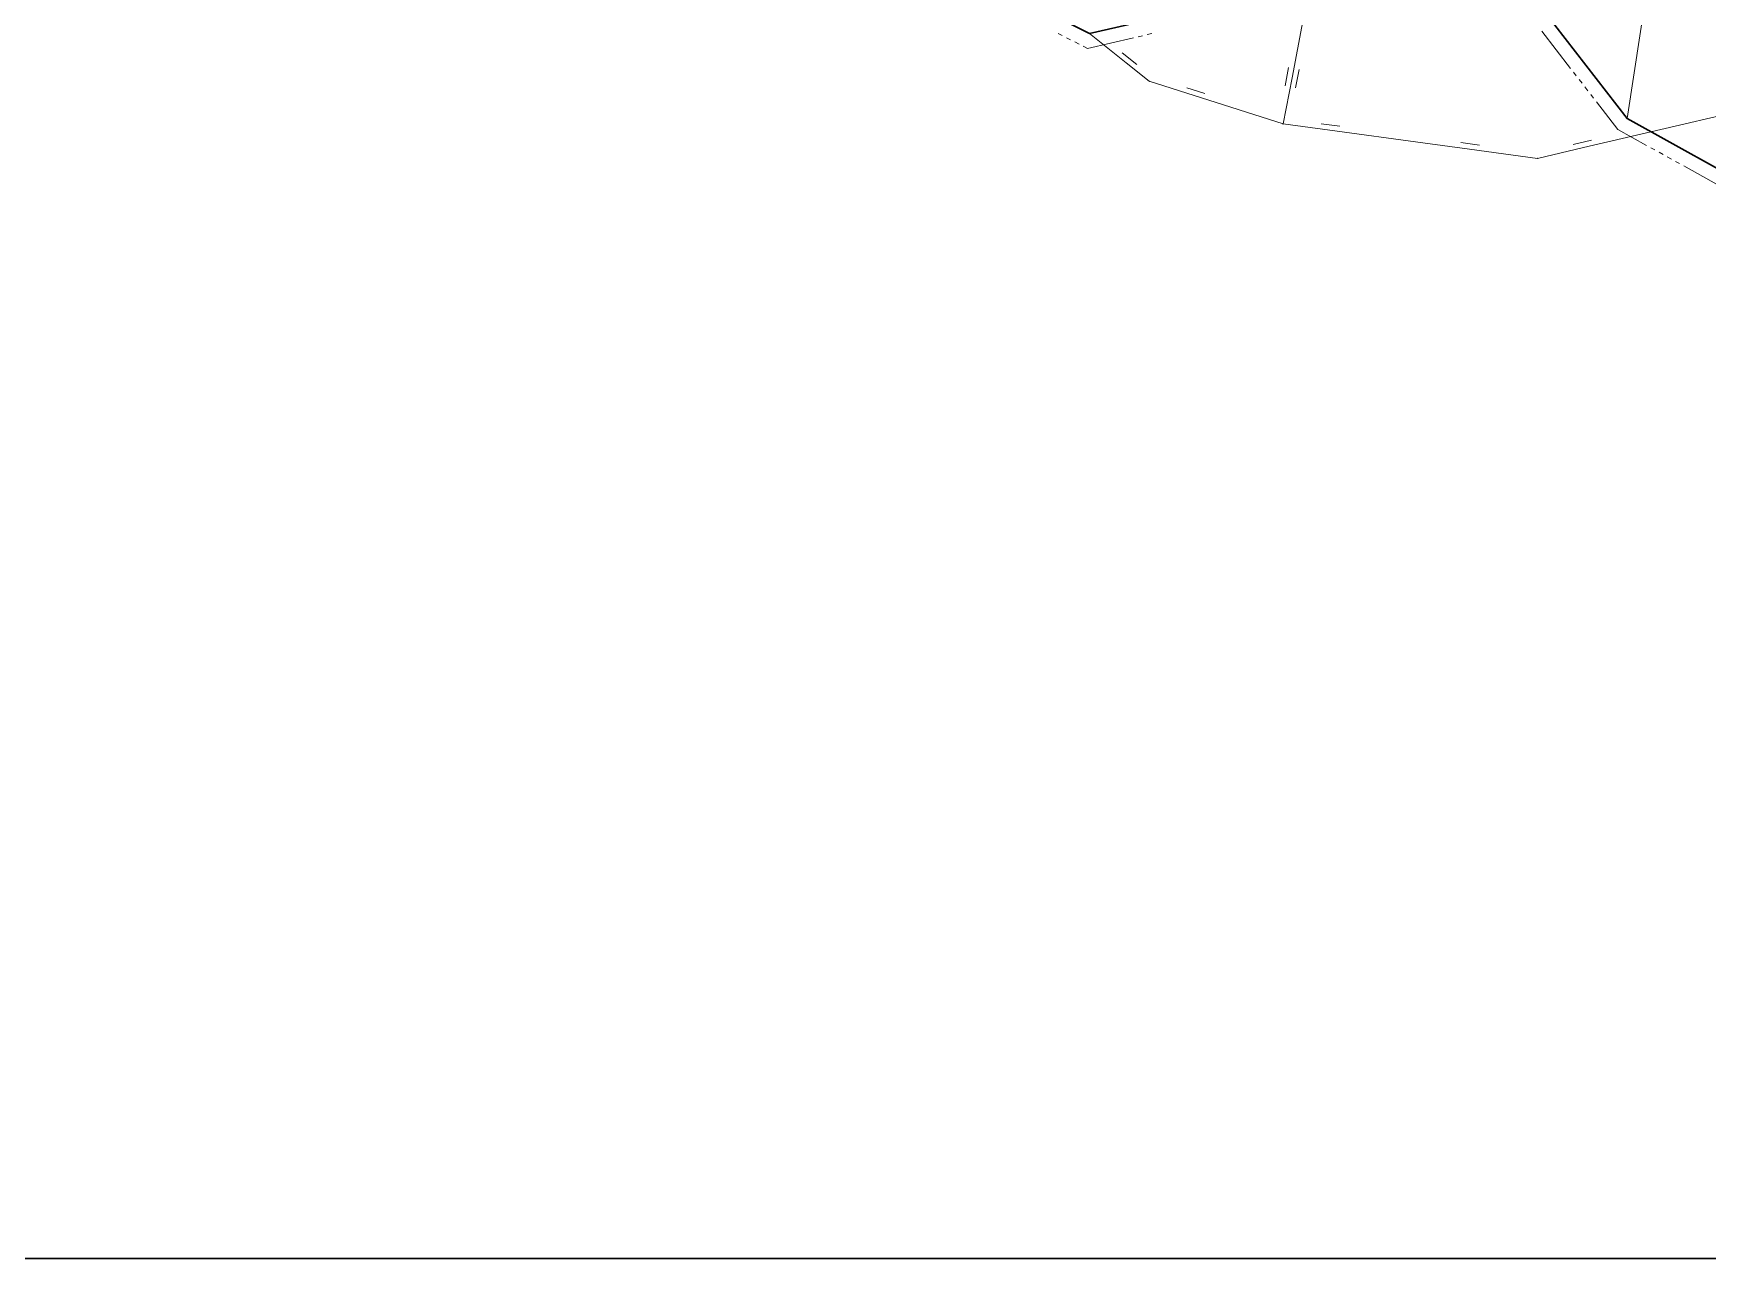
# Model space of a CAD drawing. Header units: millimetres. Extents: x 614452 to 616952, y 4151662 to 4153442.
# Drawn here: x 614754.3 to 614932.3, y 4151662.5 to 4151792.7 of the extents above; entities that cross this region are included whole.
import ezdxf
from ezdxf.xclip import XClip

# ---------------------------------------------------------------- set-up
doc = ezdxf.new("R2010")
doc.units = ezdxf.units.MM
doc.header["$XCLIPFRAME"] = 2
for name, color, linetype, lineweight in [('01_UYGALAN_TARAMA', 26, 'Continuous', 20), ('02_ADA_ALN_YENI', 7, 'Continuous', 30), ('03_PARSEL_ALN_YENI', 171, 'Continuous', 0), ('06_DETAY_SNR_KROKI', 4, 'Continuous', 0), ('07_SNRTIP_GECERLI', 30, 'Continuous', 0), ('NOKTA_DETAY_YENI', 171, 'Continuous', 0), ('NOKTA_PARSEL_ESKI', 6, 'Continuous', 0)]:
    doc.layers.add(name, color=color, linetype=linetype, lineweight=lineweight)
doc.layers.add('ANTET', color=7, linetype='Continuous')

# ---------------------------------------------------------------- blocks, each defined once
blk = doc.blocks.new('fggg')
at = {"layer": '01_UYGALAN_TARAMA', "color": 252}
for p, q in [((614863.24, 4151792.7, 0.95), (614863.69, 4151792.48, 0.95)), ((614864.14, 4151792.26, 0.95), (614864.58, 4151792.03, 0.95)), ((614865.03, 4151791.81, 0.95), (614865.48, 4151791.59, 0.95)), ((614866.39, 4151791.13, 0.95), (614871.26, 4151792.25, 0.95)), ((614871.75, 4151792.36, 0.95), (614872.24, 4151792.47, 0.95)), ((614872.72, 4151792.59, 0.95), (614873.21, 4151792.7, 0.95)), ((614914.69, 4151792.95, 0.95), (614917.75, 4151789, 0.95)), ((614865.93, 4151791.36, 0.95), (614866.39, 4151791.13, 0.95)), ((614918.06, 4151788.61, 0.95), (614918.36, 4151788.21, 0.95)), ((614918.67, 4151787.82, 0.95), (614918.98, 4151787.42, 0.95)), ((614919.28, 4151787.03, 0.95), (614919.59, 4151786.63, 0.95)), ((614919.9, 4151786.24, 0.95), (614920.2, 4151785.84, 0.95)), ((614920.51, 4151785.45, 0.95), (614922.78, 4151782.52, 0.95)), ((614925.84, 4151780.82, 0.95), (614922.78, 4151782.52, 0.95)), ((614926.72, 4151780.33, 0.95), (614926.28, 4151780.57, 0.95)), ((614927.59, 4151779.85, 0.95), (614927.16, 4151780.09, 0.95)), ((614928.47, 4151779.36, 0.95), (614928.03, 4151779.6, 0.95)), ((614929.34, 4151778.88, 0.95), (614928.9, 4151779.12, 0.95)), ((614934.15, 4151776.21, 0.95), (614929.78, 4151778.63, 0.95))]:
    blk.add_line(p, q, dxfattribs=at)
at = {"layer": '02_ADA_ALN_YENI', "color": 252}
blk.add_polyline3d([(614943.18, 4151772.9, 0), (614923.77, 4151783.68, 0), (614909.48, 4151802.12, 0), (614890.07, 4151798.11, 0), (614866.58, 4151792.71, 0), (614849.57, 4151801.22, 0), (614816.11, 4151816, 0), (614760.09, 4151838.26, 0), (614757.09, 4151840.74, 0), (614746.13, 4151832.9, 0)], dxfattribs=at)
at = {"layer": '03_PARSEL_ALN_YENI', "color": 252}
for points in [[(614923.77, 4151783.68, 0), (614909.48, 4151802.12, 0), (614928.01, 4151917.71, 0), (614943.68, 4151913.64, 0), (614923.77, 4151783.68, 0)], [(614923.77, 4151783.68, 0), (614943.68, 4151913.64, 0), (614960.38, 4151909.46, 0), (614958.46, 4151895.38, 0), (614954.39, 4151864.59, 0), (614953.29, 4151856.42, 0), (614950.35, 4151834.49, 0), (614944.25, 4151786.46, 0), (614943.18, 4151772.9, 0), (614923.77, 4151783.68, 0)]]:
    blk.add_polyline3d(points, close=True, dxfattribs=at)
at = {"layer": '06_DETAY_SNR_KROKI', "color": 252}
for p, q in [((614888.13, 4151788, 0.95), (614890.01, 4151797.82, 0.95)), ((614866.58, 4151792.71, 0.95), (614870.49, 4151789.6, 0.95)), ((614870.05, 4151790.66, 0.95), (614871.62, 4151789.41, 0.95)), ((614870.49, 4151789.6, 0.95), (614872.95, 4151787.63, 0.95)), ((614887.18, 4151783.09, 0.95), (614888.13, 4151788, 0.95)), ((614887.39, 4151787.13, 0.95), (614887.76, 4151789.09, 0.95)), ((614888.49, 4151786.92, 0.95), (614888.87, 4151788.88, 0.95)), ((614872.95, 4151787.63, 0.95), (614877.72, 4151786.11, 0.95)), ((614876.93, 4151786.95, 0.95), (614878.84, 4151786.34, 0.95)), ((614877.72, 4151786.11, 0.95), (614887.18, 4151783.09, 0.95)), ((614887.18, 4151783.09, 0.95), (614892.14, 4151782.42, 0.95)), ((614891.22, 4151783.12, 0.95), (614893.2, 4151782.85, 0.95)), ((614919.12, 4151780.58, 0.95), (614928.86, 4151782.86, 0.95)), ((614928.86, 4151782.86, 0.95), (614933.73, 4151784, 0.95)), ((614892.14, 4151782.42, 0.95), (614902.05, 4151781.09, 0.95)), ((614902.05, 4151781.09, 0.95), (614907, 4151780.42, 0.95)), ((614906.09, 4151781.11, 0.95), (614908.07, 4151780.84, 0.95)), ((614918.02, 4151780.9, 0.95), (614919.97, 4151781.36, 0.95)), ((614907, 4151780.42, 0.95), (614914.25, 4151779.44, 0.95)), ((614914.25, 4151779.44, 0.95), (614919.12, 4151780.58, 0.95))]:
    blk.add_line(p, q, dxfattribs=at)
for p in [(614872.95, 4151787.63, 605.43), (614872.95, 4151787.63, 605.43), (614887.18, 4151783.09, 605.39), (614887.18, 4151783.09, 605.39), (614887.18, 4151783.09, 605.39), (614914.25, 4151779.44, 606.4), (614914.25, 4151779.44, 606.4)]:
    blk.add_point(p, dxfattribs=at)
at = {"layer": '07_SNRTIP_GECERLI', "color": 252}
for points in [[(614943.68, 4151913.64, 0), (614923.77, 4151783.68, 0)], [(614909.48, 4151802.12, 0), (614923.77, 4151783.68, 0)], [(614943.18, 4151772.9, 0), (614923.77, 4151783.68, 0)]]:
    blk.add_polyline3d(points, dxfattribs=at)
at = {"layer": 'NOKTA_DETAY_YENI', "color": 252}
for p in [(614872.95, 4151787.63, 605.43), (614887.18, 4151783.09, 605.39), (614914.25, 4151779.44, 606.4)]:
    blk.add_point(p, dxfattribs=at)
at = {"layer": 'NOKTA_PARSEL_ESKI', "color": 252}
blk.add_point((614923.77, 4151783.68), dxfattribs=at)

msp = doc.modelspace()

# ---------------------------------------------------------------- linework, layer by layer
at = {"layer": 'ANTET', "flags": 128}
msp.add_lwpolyline([(614452.5, 4151777.5), (614452.5, 4152542.5), (616764.34, 4152542.5), (616764.34, 4151662.5), (614452.5, 4151662.5)], close=True, dxfattribs=at)

# ---------------------------------------------------------------- block references
ref = msp.add_blockref('fggg', (0, 0))
XClip(ref).set_block_clipping_path([(615240.7433106549, 4153442.5), (615240.7433106545, 4152542.5), (614452.5, 4152542.5), (614452.5, 4151662.5), (616764.340303037, 4151662.5), (616764.340303037, 4152542.5), (616327.5, 4152542.5), (616327.5, 4153442.5)])

doc.saveas('drawing.dxf')
